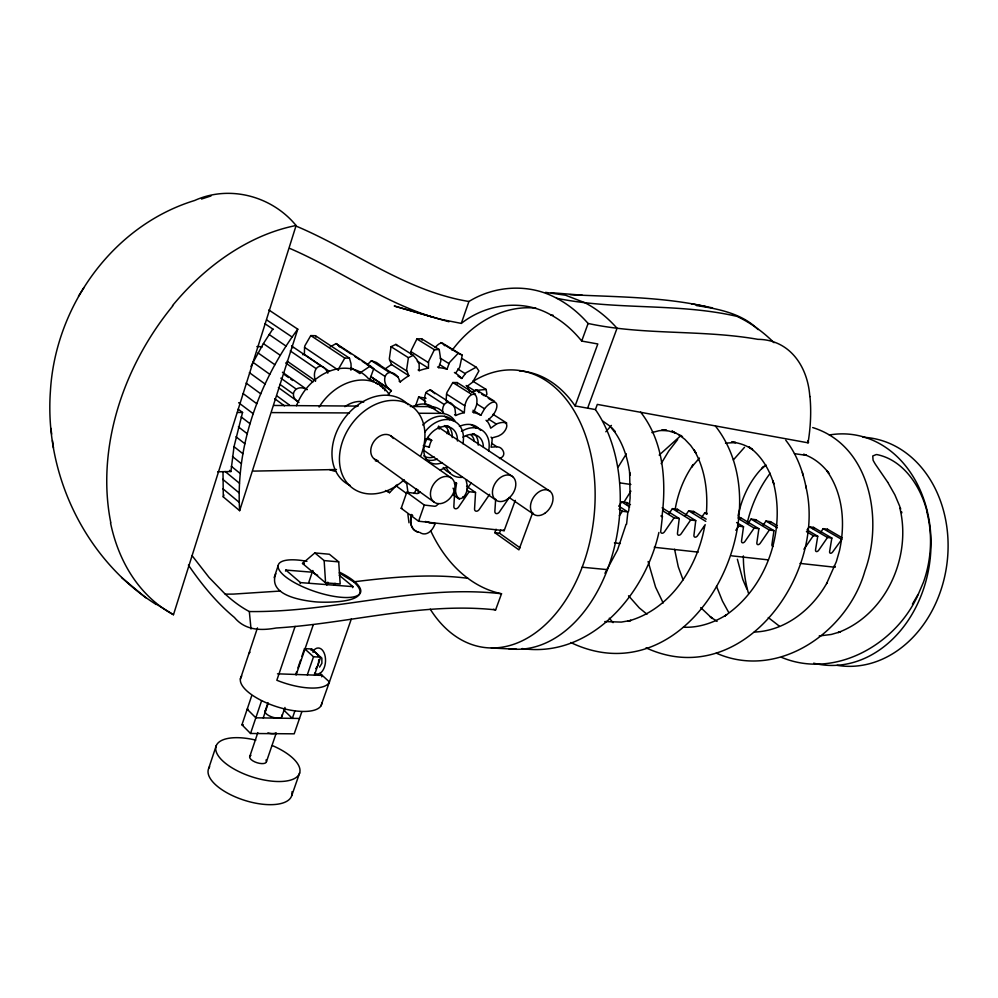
<?xml version="1.0" encoding="UTF-8"?>
<svg xmlns="http://www.w3.org/2000/svg" width="998" height="998" viewBox="0 0 998 998"><rect width="100%" height="100%" fill="white"/><g stroke="black" fill="none" stroke-linecap="round" stroke-linejoin="round"><path stroke-width="1.5" d="M418.125 369.959L419.222 370.657A59.406 44.486 -56.4 0 1 428.454 368.162L428.554 362.074A11.203 8.471 -58.8 0 1 428.791 361.064L434.205 350.073L436.538 349.612L439.207 349.537L440.866 360.478A11.228 8.508 -58.7 0 1 440.742 361.488L438.671 367.638A59.406 44.486 -56.4 0 1 447.042 369.198L449.25 363.097A11.09 8.308 -58.9 0 1 449.799 362.174L458.007 353.492L460.053 354.053L462.236 355.163L459.791 366.915A11.128 8.346 -58.9 0 1 459.329 367.875L455.525 373.177L454.414 372.491M419.222 370.657L419.148 364.594A11.302 8.633 -58 0 0 418.923 363.696L416.802 359.43L413.284 355.325L395.882 344.397L391.041 346.705L389.357 358.569A11.153 8.595 -58.3 0 0 389.482 359.505L391.59 364.569L408.856 375.71A59.406 44.486 -56.4 0 0 400.235 381.922L399.15 381.224M329.365 371.368L304.378 354.39L304.565 347.379A9.518 7.635 -56.8 0 1 304.951 345.645L310.79 335.59L315.418 335.702L349.462 358.17L350.984 363.584L351.184 368.724M268.811 309.954L297.766 329.178L239.645 510.677L223.29 496.904L223.003 471.592M239.645 510.677C235.54 445.644 259.355 380.999 297.766 329.178M706.359 513.633C708.056 491.727 705.137 468.773 693.797 449.611L695.88 452.88L690.716 445.532L684.927 439.394L678.603 434.542M385.49 490.517L389.532 492.675L397.466 484.517M435.103 347.678C436.937 345.096 442.825 339.707 444.522 345.695M453.616 489.032L454.739 489.831L453.853 506.473A3.331 2.395 -54.5 0 0 455.512 508.755A3.331 2.395 -54.5 0 0 458.606 507.046L469.147 491.665L475.535 492.488L474.561 508.955A3.293 2.345 -54.8 0 0 476.183 511.201A3.293 2.345 -54.8 0 0 479.215 509.504L489.656 494.297M462.236 355.251L444.609 344.46M495.657 499.175L494.858 511.375A3.268 2.308 -55.1 0 0 496.43 513.608A3.268 2.308 -55.1 0 0 499.424 511.924L509.117 497.802M475.485 394.073L457.121 382.546L452.818 382.533L446.979 392.414A9.394 6.998 -57.9 0 0 446.555 394.11L446.106 400.947L464.32 412.698L464.806 405.799A9.518 6.998 -57.8 0 1 465.243 404.09C468.461 392.701 478.578 389.457 476.732 403.953A9.531 7.023 -57.8 0 1 476.358 405.737L473.638 412.611A38.648 28.243 -56.3 0 1 480.824 415.255L484.554 408.781A9.419 6.861 -57.9 0 1 485.689 407.371C495.257 396.78 500.959 403.679 493.449 414.532A9.431 6.886 -57.9 0 1 492.363 415.979L487.161 421.044A38.648 28.243 -56.3 0 1 490.717 428.167L496.393 424.125A9.331 6.737 -57.4 0 1 497.852 423.451C512.273 418.586 506.51 432.458 499.699 435.315A9.344 6.749 -57.5 0 1 498.139 436.151L492.151 437.885L491.004 437.136M217.701 471.792L230.912 471.543L234.019 446.68L242.551 412.461L238.21 409.168M626.906 504.477L627.093 502.605L621.742 501.894L619.346 505.375M626.582 524.274L627.867 511.962L618.723 506.098M661.948 516.789C666.527 481.223 663.608 441.303 640.629 412.124M628.665 511.138L630.112 497.99L629.638 472.578L630 475.26C628.004 458.319 622.64 441.328 611.674 427.992L615.042 431.51L609.242 425.647L602.942 421.168M476.732 403.891L484.554 408.781M661.275 515.654L662.423 516.378L660.726 531.235A2.994 1.934 -57.1 0 0 661.948 533.244A2.994 1.934 -57.1 0 0 664.568 531.684L674.074 517.875L679.239 518.536L677.48 533.231A2.969 1.896 -57.2 0 0 678.665 535.227A2.969 1.896 -57.2 0 0 681.247 533.681L690.666 519.995L695.743 520.644L693.934 535.202A2.944 1.871 -57.3 0 0 695.082 537.174A2.944 1.871 -57.3 0 0 697.627 535.652L705.212 524.624M677.268 511.113L677.48 509.304L672.415 508.631L668.922 513.708M693.46 513.246L693.672 511.45L688.695 510.789L685.239 515.829M740.354 519.434L740.591 517.688L738.083 517.351M736.611 522.553L743.51 526.744L741.539 540.904A2.869 1.771 -57.7 0 0 742.612 542.812A2.869 1.771 -57.7 0 0 745.044 541.328L754.151 528.117L758.879 528.715L756.858 542.737A2.844 1.734 -57.8 0 0 757.894 544.634A2.844 1.734 -57.8 0 0 760.314 543.149L769.333 530.05L773.974 530.649L771.916 544.534A2.819 1.709 -57.9 0 0 772.926 546.417M755.449 521.418L755.686 519.684L751.045 519.072L748.263 523.127M411.039 354.44L411.126 351.159A11.065 8.458 -58.9 0 1 411.351 350.148L416.902 338.971L420.183 338.796L421.655 338.784L439.207 349.537M770.281 523.376L770.531 521.655L765.965 521.056L763.208 525.073M466.577 479.651A38.648 28.243 -56.3 0 1 466.066 479.926L467.301 485.826A9.306 6.724 -55 0 1 467.289 487.398C467.251 496.705 457.72 504.926 455.624 491.59A9.294 6.712 -55.1 0 1 455.537 489.981L456.548 483.257L455.425 482.471M813.32 529.052L813.582 527.381L809.241 526.807L807.083 529.938M807.419 530.175L817.736 536.238L815.553 549.761A2.757 1.622 -58.2 0 0 816.489 551.582A2.757 1.622 -58.2 0 0 818.772 550.148L827.504 537.485L831.845 538.047L829.625 551.445A2.732 1.597 -58.2 0 0 830.523 553.254A2.732 1.597 -58.2 0 0 832.781 551.819L841.838 539.319M827.28 530.387L827.467 529.214L823.2 528.653L820.518 532.533M337.885 344.909L339.382 346.817M330.188 346.83L336.151 343.574L371.268 366.64L373.676 368.823L369.759 379.664M275.835 573.675C267.551 595.232 301.271 600.409 315.493 601.856C326.159 602.804 377.793 603.291 353.716 581.921M675.184 509.205C677.929 493.237 683.929 477.755 693.336 464.507L691.589 467.126L699.461 458.057M479.015 392.75L478.553 391.952M704.75 525.921C697.265 567.438 670.419 609.691 627.779 621.218L630.986 620.419L621.292 622.091L604.763 621.567M327.381 372.092C321.194 360.066 311.7 368.611 315.156 379.689M738.058 515.978C741.826 497.503 750.222 479.664 763.844 466.403L761.711 468.673L766.027 465.031M431.211 390.455C424.624 389.133 424.05 398.327 424.886 403.142A9.469 7.098 -57.3 0 0 425.323 404.602M464.32 412.698A38.648 28.243 -56.3 0 0 455.737 415.505L455.001 408.993A9.593 7.123 -57.1 0 0 454.489 407.583C449.923 397.691 441.253 402.93 442.763 412.648M658.892 532.458C645.357 594.184 590.878 658.493 522.041 648.55M626.083 524.312L617.525 549.923L604.95 573.314M338.671 368.711L344.784 358.095L349.462 358.17M413.284 355.325L408.407 357.683L406.648 369.647A11.29 8.608 -58.2 0 0 406.772 370.607L408.856 375.71M157.684 604.963L173.477 614.706L296.107 225.536C272.092 196.207 229.765 184.593 194.647 200.486C112.549 225.623 55.364 306.448 50.424 390.954C44.274 474.262 85.304 559.953 156.387 604.613M223.29 496.904L223.914 494.933M208.682 768.398L216.317 745.469M240.381 679.052L257.459 627.892M285.503 571.081L285.84 570.058L313.509 572.316M274.138 577.642L278.105 565.829M301.795 711.824L294.198 733.829L250.535 733.48L241.94 724.785L251.708 695.718M300.149 583.643L300.485 582.607L285.84 570.058M250.535 733.48L261.563 700.858M249.637 756.846L257.846 732.619M265.031 711.424L268 702.654M308.656 582.745L312.623 571.043M263.223 717.924L268.038 703.74M295.096 626.42L276.833 680.262A42.752 15.556 18.2 0 0 329.427 681.946L351.296 619.059M295.745 674.311L296.618 671.754M297.928 667.912L300.56 660.227M301.883 656.372L304.527 648.65L311.663 648.974L320.67 657.096L314.482 675.047M266.478 761.599L276.197 733.168M281.96 716.302L284.991 707.457M296.082 675.022L313.222 624.91M326.833 585.115L327.843 582.171M311.164 650.447L311.663 648.974M334.355 585.265L335.041 583.281M294.959 710.726L292.339 718.36L283.582 709.89M307.297 674.873L313.509 656.784L304.527 648.65M321.755 676.831L322.254 675.396L277.494 673.825M352.643 587.647L352.98 586.637L339.258 575.285M426.071 398.264L418.649 396.992L415.829 405.113L417.014 405.899M291.728 795.668L299.649 772.926M448.963 321.768L394.235 306.012L439.494 319.086L461.288 323.402L468.935 301.483C495.033 285.328 529.514 283.37 556.635 298.252A195.683 129.503 -82.4 0 1 588.109 323.464C643.922 335.503 701.756 329.452 757.869 339.332C790.154 339.582 807.906 367.114 809.802 396.543M515.267 500.372L504.152 530.674L418.586 521.218L401.184 508.294L406.772 492.288L416.877 493.536A3.331 2.445 -54.1 0 0 419.983 491.839M418.586 521.218L424.287 505.05L406.772 492.288M320.944 705.873L329.427 681.946L319.971 673.313M508.718 648.675A137.874 93.039 -83.1 0 0 608.431 566.876A137.874 93.039 -83.1 0 0 595.407 409.567L575.122 405.924L597.814 343.961L581.697 341.066L588.096 323.477M532.683 512.673L518.91 549.861L494.808 532.683L496.068 529.202M520.095 547.852L499.474 533.194L500.746 529.726M188.422 565.105C201.596 584.279 216.416 602.592 234.418 617.45C245.184 630.462 260.752 630.786 276.184 628.004C349.387 623.451 421.917 601.894 495.619 609.878L501.52 593.76A178.517 119.685 -80.4 0 1 467.875 578.291M587.622 408.17L617.038 328.255A195.034 131.324 -82.3 0 0 584.89 302.731L565.542 295.221L545.544 292.377M595.407 409.567L597.315 404.402L808.143 442.838M250.96 366.516L251.833 364.719M252.132 364.12L263.385 343.611L272.803 329.016M661.138 463.621L668.697 451.108L677.679 439.532M416.677 488.933L414.008 493.523M917.886 595.195C895.53 644.858 834.328 679.551 781.422 657.295M298.09 401.895C288.135 395.27 295.645 384.068 305.962 389.02M618.273 466.889L626.345 453.841M248.864 653.69L249.438 652.867A42.752 15.556 18.2 0 1 250.036 652.23M623.912 502.219L630.898 491.141M78.505 296.181L83.932 287.624M912.422 604.089L918.609 593.523L923.449 582.221A99.788 80.788 -82.5 0 0 926.843 511.812M438.234 503.553L437.561 504.526A3.368 2.445 -54.1 0 1 434.429 506.248L424.287 505.05M467.289 488.571L471.156 482.932M619.346 515.704L622.403 511.263L627.867 511.962M701.831 517.076L704.7 512.922L707.145 513.246M735.838 530.3L738.707 526.133L743.51 526.744M817.736 536.238L813.333 535.677L804.525 548.438A2.782 1.647 -58.1 0 1 803.864 549.199M733.355 459.941L744.496 447.329M458.02 376.121L461.775 378.454L465.667 373.252A10.978 8.134 -58.6 0 1 466.428 372.553L475.285 367.688L476.37 367.314L477.356 368.649L478.903 370.969L472.94 381.685A11.015 8.184 -58.7 0 1 472.179 382.521L467.264 386.214A59.406 44.486 -56.4 0 1 469.659 391.665M452.094 350.335C470.245 325.66 499.137 306.76 530.612 307.783A176.434 117.826 -82.3 0 1 535.814 308.095M172.492 305.637C194.123 279.428 220.458 256.723 250.872 241.329A182.696 145.77 -54.8 0 1 296.107 225.498M485.589 395.907L486.937 394.247L486.151 389.445L472.94 381.261M605.823 431.785L611.412 425.422M360.827 372.379L370.433 365.967M388.347 394.559A59.406 44.486 -56.4 0 1 391.391 390.754L387.424 387.461A11.327 8.695 -57.3 0 1 386.95 386.737C380.737 377.207 388.185 366.715 397.429 376.296A11.34 8.708 -57 0 1 397.977 376.932L400.235 381.922M659.179 455.088L680.985 435.465M398.252 377.306L380.774 365.742A11.203 8.695 -57.1 0 0 380.213 365.106L376.433 362.486L371.406 360.702L367.289 364.794L368.349 365.48M319.572 667.088L321.892 663.333L321.843 658.006M302.506 563.446L314.857 552.917L329.39 554.239L338.709 561.862L340.181 583.98L325.585 582.857L302.506 563.446L304.34 563.596M461.288 323.402C486.251 303.754 522.64 298.751 550.709 314.807A177.008 117.09 -82.3 0 1 581.709 341.066M471.567 392.289L476.171 389.794L494.571 401.296M336.151 343.574L337.686 344.734M499.499 458.544C507.62 455.861 502.53 447.279 498.289 447.029A9.269 6.662 -56.6 0 0 496.867 446.742L491.053 447.191A38.648 28.243 -56.3 0 0 492.151 437.885M201.509 199.039L210.99 195.945M651.881 432.583L659.142 430.699L666.502 430.15L661.612 430.25L668.835 431.024L675.846 433.144L671.829 431.049L682.545 436.6M725.484 443.124L735.813 442.551L731.596 442.027C739.056 442.85 746.379 445.283 752.554 449.611L748.999 446.917C761.412 455.812 769.396 469.571 773.812 483.968L772.976 480.949C786.424 529.988 767.163 587.597 724.486 616.14L726.744 614.693C713.857 622.715 698.775 627.991 683.443 627.193M280.463 591.028L233.632 594.084A518.536 422.191 -69.9 0 1 225.224 594.122L209.081 577.468L192.078 555.661M754.288 632.058C785.351 630.961 812.247 609.254 826.955 582.907L826.631 583.518L836.336 561.687L839.468 550.771C845.456 523.85 843.173 493.523 826.668 470.607L828.864 473.277C822.414 464.744 813.807 457.695 803.565 454.302L806.284 455.213M819.221 635.951L831.297 634.454L840.578 631.746L838.133 632.52C886.249 614.431 911.835 556.709 899.834 507.945M253.567 471.106L336.488 469.522M237.474 412.448L242.551 412.461M272.092 412.598L349.437 412.947M419.434 413.259L440.555 413.359A29.354 21.769 -56 0 1 455.188 421.418M273.739 405.462L357.471 406.086M410.265 406.485L430.3 406.635A29.154 21.756 -56 0 1 443.599 412.81M241.94 724.785L243.325 724.798M299.5 718.473L255.825 717.812L247.18 709.204L248.103 709.229M284.031 709.89L284.929 709.915M569.995 294.672C615.417 296.98 661.362 296.73 705.998 306.586M313.509 656.784L320.67 657.096M696.392 305.55C717.874 308.781 742.287 313.434 758.056 329.589M491.39 647.976L516.565 649.274M794.458 453.666L806.197 455.338M300.485 582.607L352.98 586.637M551.295 292.713L582.171 295.196M314.857 552.917L324.15 560.589L338.709 561.862M582.171 567.213L607.408 569.633M494.808 532.683L499.474 533.194M614.419 542.875L620.394 543.523M654.251 547.278L698.226 552.131M731.709 555.836L768.048 559.853M800.047 563.396L834.914 567.251M401.184 508.294L402.381 508.431M501.52 593.76C424.162 584.816 348.028 608.169 271.044 611.213A538.496 440.792 -70.1 0 1 249.325 611.537A239.907 92.165 72.4 0 1 225.224 594.122M486.151 389.445L476.308 390.38A10.878 7.996 -58.1 0 0 475.522 390.717M453.516 489.669L454.739 489.831M661.113 516.216L662.423 516.378M382.77 388.434L384.517 388.746L384.941 390.754M619.77 482.87L630.861 484.467M427.531 437.486L431.71 440.318A13.822 10.205 -56 0 0 429.327 447.129L423.252 445.719M431.71 440.318L425.635 438.895M468.935 301.483C405.65 291.229 353.729 250.273 295.757 225.947M553.154 315.281L550.709 314.807M691.527 303.804L712.497 307.858M556.635 298.252C616.09 310.465 677.817 302.656 737.048 316.391A204.49 152.731 -82.7 0 1 774.024 342.701M418.636 532.184L417.301 531.809A17.515 12.737 -53.6 0 1 411.65 515.33M429.439 522.603L428.229 522.278M493.411 609.267L495.619 609.878M432.932 317.239C382.047 301.433 338.509 269.41 289.882 248.452M812.696 427.556C870.568 445.545 883.517 520.183 864.904 571.018C847.701 631.746 778.303 680.686 716.277 653.129M570.744 642.525C690.791 700.01 786.212 516.315 715.454 426.096M646.043 647.839C742.025 692.288 827.791 573.526 805.611 485.515M339.233 572.902L353.641 581.846C391.466 577.218 429.876 573.401 467.875 578.304C451.458 566.103 439.145 549.05 430.625 530.599M827.467 529.214L842.262 537.81M823.2 528.653L841.439 539.269M813.582 527.381L831.845 538.047M809.241 526.807L827.504 537.485M806.434 531.622L813.333 535.677M770.531 521.655L777.342 525.709M765.965 521.056L777.355 527.842M834.141 566.053L835.289 566.739M755.686 519.684L773.974 530.649M751.045 519.072L769.333 530.05M740.591 517.688L758.879 528.715M738.133 518.424L754.151 528.117M440.667 342.564L458.294 353.267M737.547 525.435L738.707 526.133M462.012 358.569L476.37 367.314M704.7 512.922L706.958 514.307M416.902 338.971L434.429 349.749M693.672 511.45L706.197 519.172M688.695 510.789L705.811 521.368M440.23 358.182L448.988 363.609M457.758 368.998L465.28 373.651M677.48 509.304L695.743 520.644M672.415 508.631L690.666 519.995M439.557 364.532L447.042 369.198M481.697 394.135L484.329 395.782M488.272 398.239L492.214 400.709M437.561 366.952L438.671 367.638M662.123 507.82L679.239 518.536M466.153 385.515L474.998 390.991M411.039 351.695L428.466 362.623M662.622 510.689L674.074 517.875M452.818 382.533L471.168 394.073M417.264 361.114L428.454 368.162M391.041 346.705L408.407 357.683M492.987 414.307L506.772 423.052M627.093 502.605L630.474 504.763M621.742 501.894L629.663 506.947M488.558 419.123L496.393 424.125M473.002 410.24L480.824 415.255M446.555 394.11L464.806 405.799M486.014 420.308L487.161 421.044M472.491 411.875L473.638 412.611M389.594 359.991L406.872 371.094M618.96 509.055L622.403 511.263M430.001 389.744L448.202 401.47M425.697 392.488L443.861 404.277M431.261 390.492L434.903 393.686M470.981 424.587L476.121 427.93M454.589 414.756L455.737 415.505M371.406 360.702L388.596 371.892M491.69 443.361L496.867 446.755M418.649 396.992L425.759 401.658M339.47 346.381L350.872 353.853M354.677 356.348L359.742 359.679M362.274 361.338L373.676 368.823M369.41 366.179L384.43 376.034M472.478 433.706L473.763 434.554M430.3 406.635L440.555 413.359M426.146 404.252L431.198 407.571M444.534 416.328L449.724 419.734M465.841 435.664L550.06 491.29M310.79 335.59L344.784 358.095M446.019 425.697L447.316 426.558M387.698 387.823L370.595 376.483L391.391 390.754M369.372 378.666L373.664 381.523M375.822 382.958L377.98 384.392M380.151 385.839L384.517 388.746M351.059 367.701L359.879 373.576A9.581 7.448 -56.8 0 1 360.627 372.603M438.147 426.932L512.648 476.632M438.11 428.217L439.257 428.978M266.703 319.946L292.09 337.025M304.565 347.379L338.359 370.171M717.075 621.392L710.227 616.764L712.248 618.511L700.733 607.595M264.919 323.689L273.415 329.49M291.541 345.932L320.183 365.405M509.067 497.453L533.493 514.12M269.086 334.505L286.014 346.069M290.268 350.909L315.593 368.25M363.709 402.132L363.097 401.707A27.844 21.457 -54.7 0 0 344.846 406.697M428.354 446.48L429.327 447.129M423.414 450.086L495.694 499.961M263.385 343.611L280.263 355.3M287.137 361.164L315.605 380.924M466.577 486.263L475.535 492.488M391.091 436.064L451.47 478.117A14.833 10.816 -55.1 0 1 445.744 501.745A14.833 10.816 -55.1 0 1 430.887 490.33A14.833 10.816 -55.1 0 1 451.47 478.117M285.64 362.96L312.873 381.922M466.902 490.105L469.147 491.665M453.005 488.197L455.537 489.968M258.02 352.893L274.849 364.719M462.698 496.942L463.821 497.728M282.434 372.242L307.06 389.619M284.455 374.649L288.559 377.556M290.618 379.003L292.688 380.475M503.217 530.013L504.152 530.674M453.129 494.821L459.442 499.287M280.825 378.142L295.533 388.596M253.005 362.324L269.772 374.3M279.989 384.417L292.576 393.437M278.367 387.548L297.94 401.62M779.226 626.045L768.285 617.55M374.537 459.167L434.03 502.094M402.356 479.988L407.034 483.955A10.878 8.021 -54.3 0 0 406.922 484.903L408.095 493.474M249.375 372.641L265.069 384.005M277.107 396.044L289.42 405.001M395.557 485.477L406.273 493.286M274.737 398.738L284.48 405.849M246.107 383.082L260.728 393.823M434.13 522.927L435.116 523.651A17.515 11.115 -83.6 0 1 419.784 532.396M387.436 491.128L389.532 492.675M243.213 393.636L256.773 403.728M238.647 402.718L253.193 413.696M241.129 416.914L250.024 423.713M238.36 426.845L247.242 433.731M235.99 436.775L244.872 443.748M234.019 446.68L242.901 453.728M232.459 456.523L241.341 463.646M154.678 602.592L156.175 603.802M231.311 466.291L240.194 473.501M229.503 470.382L230.912 471.543M225.086 471.468L239.458 483.244M476.171 389.794L477.294 390.767M646.966 614.232L639.256 607.869L628.553 595.769M222.754 479.314L239.133 492.875M121.581 577.505L145.958 597.877M222.841 488.696L239.221 502.368M477.481 390.929L478.379 391.777M395.882 344.397L397.266 345.782M613.046 622.652L609.291 618.199M291.915 346.593L292.901 347.803M785.75 440.218C796.703 454.09 802.854 470.981 806.259 488.172M887.659 482.146L875.957 465.118A77.919 64.259 -73.5 0 1 875.021 463.683L873.574 461.163A18.65 15.207 -76.6 0 1 873.063 460.066L872.763 455.986L876.132 454.601A16.38 13.323 -77.9 0 1 877.005 454.601C903.751 460.078 920.817 486.75 927.067 511.712M887.821 482.408L894.869 494.833L899.884 506.66M663.171 602.979L655.574 587.148L648.101 561.5M728.59 612.273L722.427 601.008L716.502 586.288M683.094 579.888L678.278 566.814L674.586 549.274M746.878 589.032L742.811 579.514L737.372 559.229M315.418 335.702L315.954 337.124M421.655 338.784L422.117 340.168M457.121 382.546L457.558 383.918M900.308 507.87L900.72 509.105M901.506 511.587L901.868 512.835M802.392 472.453L803.128 475.51M409.005 522.815L407.92 514.494M110.516 522.827C115.968 549.174 127.582 574.736 146.469 594.184A180.127 141.878 -51.5 0 0 173.465 614.731M418.511 493.112L417.85 489.644M50.91 428.342L51.684 434.068M52.482 440.592L53.468 447.902M249.325 611.537L251.022 629.014M324.15 560.589L325.585 582.857M317.676 575.285A9.044 2.807 18.5 0 1 312.836 570.507M265.967 759.989A8.77 3.643 17.8 0 1 257.16 762.771A8.77 3.643 17.8 0 1 250.947 755.349M312.873 652.168A8.82 5.215 -86.9 0 1 318.175 656.497M318.699 659.678A8.82 5.215 -86.9 0 1 315.667 668.623M275.847 732.981A8.82 3.518 17.9 0 1 267.888 732.919M281.673 715.154A8.845 3.443 18 0 1 273.128 717.375A8.845 3.443 18 0 1 265.543 710.476M291.977 791.763A43.725 18.725 17.7 0 1 245.683 800.683A43.725 18.725 17.7 0 1 209.68 766.689M272.454 745.618A43.887 18.226 17.8 0 1 288.859 780.548A43.887 18.226 17.8 0 1 219.66 757.657A43.887 18.226 17.8 0 1 255.812 740.117M404.165 479.776A50.536 38.261 -54.7 0 1 340.393 468.499A50.536 38.261 -54.7 0 1 387.037 400.884A50.536 38.261 -54.7 0 1 420.869 455.562M350.31 485.552A50.262 38.236 -54.7 0 1 343.574 419.447A50.262 38.236 -54.7 0 1 408.145 404.714M378.03 460.602A17.328 13.136 -54.7 0 1 375.385 460.914M377.356 460.465A14.209 10.753 -54.7 0 1 374.113 441.191A14.209 10.753 -54.7 0 1 393.312 438.509M456.548 483.257A38.648 28.243 -56.3 0 1 454.464 483.568M439.656 428.479A38.648 28.243 -56.3 0 1 440.492 427.468M471.031 434.891A16.941 12.388 -56.3 0 1 474.387 441.465M413.16 406.46A27.196 20.384 -56 0 1 433.544 407.558M429.277 407.359A27.295 20.397 -56 0 1 435.053 408.706M422.74 425.023A27.545 20.409 -56 0 1 453.167 420.732M424.836 432.022A27.645 20.409 -56 0 1 451.932 420.258A27.645 20.409 -56 0 1 462.91 443.723M447.029 466.752A27.645 20.409 -56 0 1 440.18 469.846M442.426 462.585A20.272 14.97 -56 0 1 423.851 451.283A20.272 14.97 -56 0 1 440.654 427.119A20.272 14.97 -56 0 1 457.421 441.004M447.79 425.697A20.197 14.97 -56 0 1 452.256 437.561M437.311 459.055A20.197 14.97 -56 0 1 425.56 459.217M455.525 373.177A59.406 44.486 -56.4 0 1 461.775 378.454M372.541 381.523A58.695 44.436 -56.4 0 1 374.287 379.402M385.64 368.624A58.695 44.436 -56.4 0 1 391.59 364.569M110.803 522.715A239.171 186.851 -54 0 1 172.791 305.899M809.952 396.456A177.444 115.693 -59 0 1 808.043 442.863M807.644 440.991A127.519 97.866 -65.5 0 1 808.642 442.289M340.019 572.428A43.376 13.61 18.5 0 1 349.175 597.453A43.376 13.61 18.5 0 1 284.28 575.709A43.376 13.61 18.5 0 1 306.935 561.338M321.905 702.717A42.59 16.055 18.1 0 1 275.498 706.31A42.59 16.055 18.1 0 1 241.728 676.008M313.023 651.195A13.061 7.747 -87 0 1 323.078 651.008A13.061 7.747 -87 0 1 324.213 667.687A13.061 7.747 -87 0 1 314.507 673.163M519.447 370.907A139.283 92.814 -83.1 0 1 575.122 405.924M447.615 431.323A29.154 21.756 -56 0 1 447.129 433.731M444.397 425.56A18.351 13.598 -56 0 1 449.15 434.392M434.217 456.959A18.351 13.598 -56 0 1 423.726 455.874M438.696 426.046A18.213 13.598 -56 0 1 438.933 427.581M459.404 426.396A26.784 19.561 -56.3 0 1 480.549 430.375M450.21 472.965A26.784 19.561 -56.3 0 1 443.199 467.488M461.413 431.41A26.871 19.561 -56.2 0 1 488.608 451.146M462.348 477.343A26.871 19.561 -56.2 0 1 446.405 467.463M462.91 437.161A19.711 14.346 -56.2 0 1 483.381 447.004M474.05 433.656A19.636 14.346 -56.3 0 1 478.242 445.145M319.111 407.059A49.451 38.149 -54.7 0 1 388.896 394.085M335.615 471.368A49.451 38.149 -54.7 0 1 329.627 469.596M296.493 405.737A48.815 38.074 -54.7 0 1 368.624 378.816M356.086 406.635A27.944 21.469 -54.7 0 1 358.22 405.887M302.681 354.689A38.672 30.788 -54.7 0 1 304.378 354.39M327.494 372.329A9.768 7.747 -55.7 0 1 327.818 373.19M306.186 389.12A9.78 7.772 -54.3 0 1 306.947 389.544M351.134 369.11A9.693 7.635 -56.6 0 1 350.897 370.208M338.397 369.946A9.681 7.61 -56.7 0 1 338.596 368.998M315.555 380.812A9.755 7.735 -55.8 0 1 315.218 379.939M298.988 402.431A9.78 7.772 -54.6 0 1 298.29 402.032M256.848 346.643A13.074 11.427 -36.9 0 1 262.087 347.104M418.786 532.246A17.515 12.762 -54 0 1 411.787 514.931M435.116 523.651A17.527 4.641 19.5 0 1 425.447 521.455M412.76 515.617A17.527 4.641 19.5 0 1 411.139 514.432M472.952 381.436A139.608 92.764 -83.1 0 1 586.15 437.211A139.608 92.764 -83.1 0 1 552.318 617.612A139.608 92.764 -83.1 0 1 430.25 609.179M862.971 437.249A114.907 93.276 -82.7 0 1 947.202 561.575A114.907 93.276 -82.7 0 1 837.097 665.329M829.326 434.991A116.117 93.413 -82.7 0 1 930.672 553.104A116.117 93.413 -82.7 0 1 813.682 663.183M748.45 593.249A116.117 93.413 -82.7 0 1 743.36 555.923M747.377 522.316A116.117 93.413 -82.7 0 1 770.207 473.252M507.333 499.287A14.434 10.229 -56.3 0 0 512.248 476.333A14.434 10.229 -56.3 0 0 492.787 489.157A14.434 10.229 -56.3 0 0 507.333 499.287M544.696 513.384A14.122 9.793 -56.5 0 0 549.686 491.004A14.122 9.793 -56.5 0 0 530.824 503.616A14.122 9.793 -56.5 0 0 544.696 513.384"/></g></svg>
